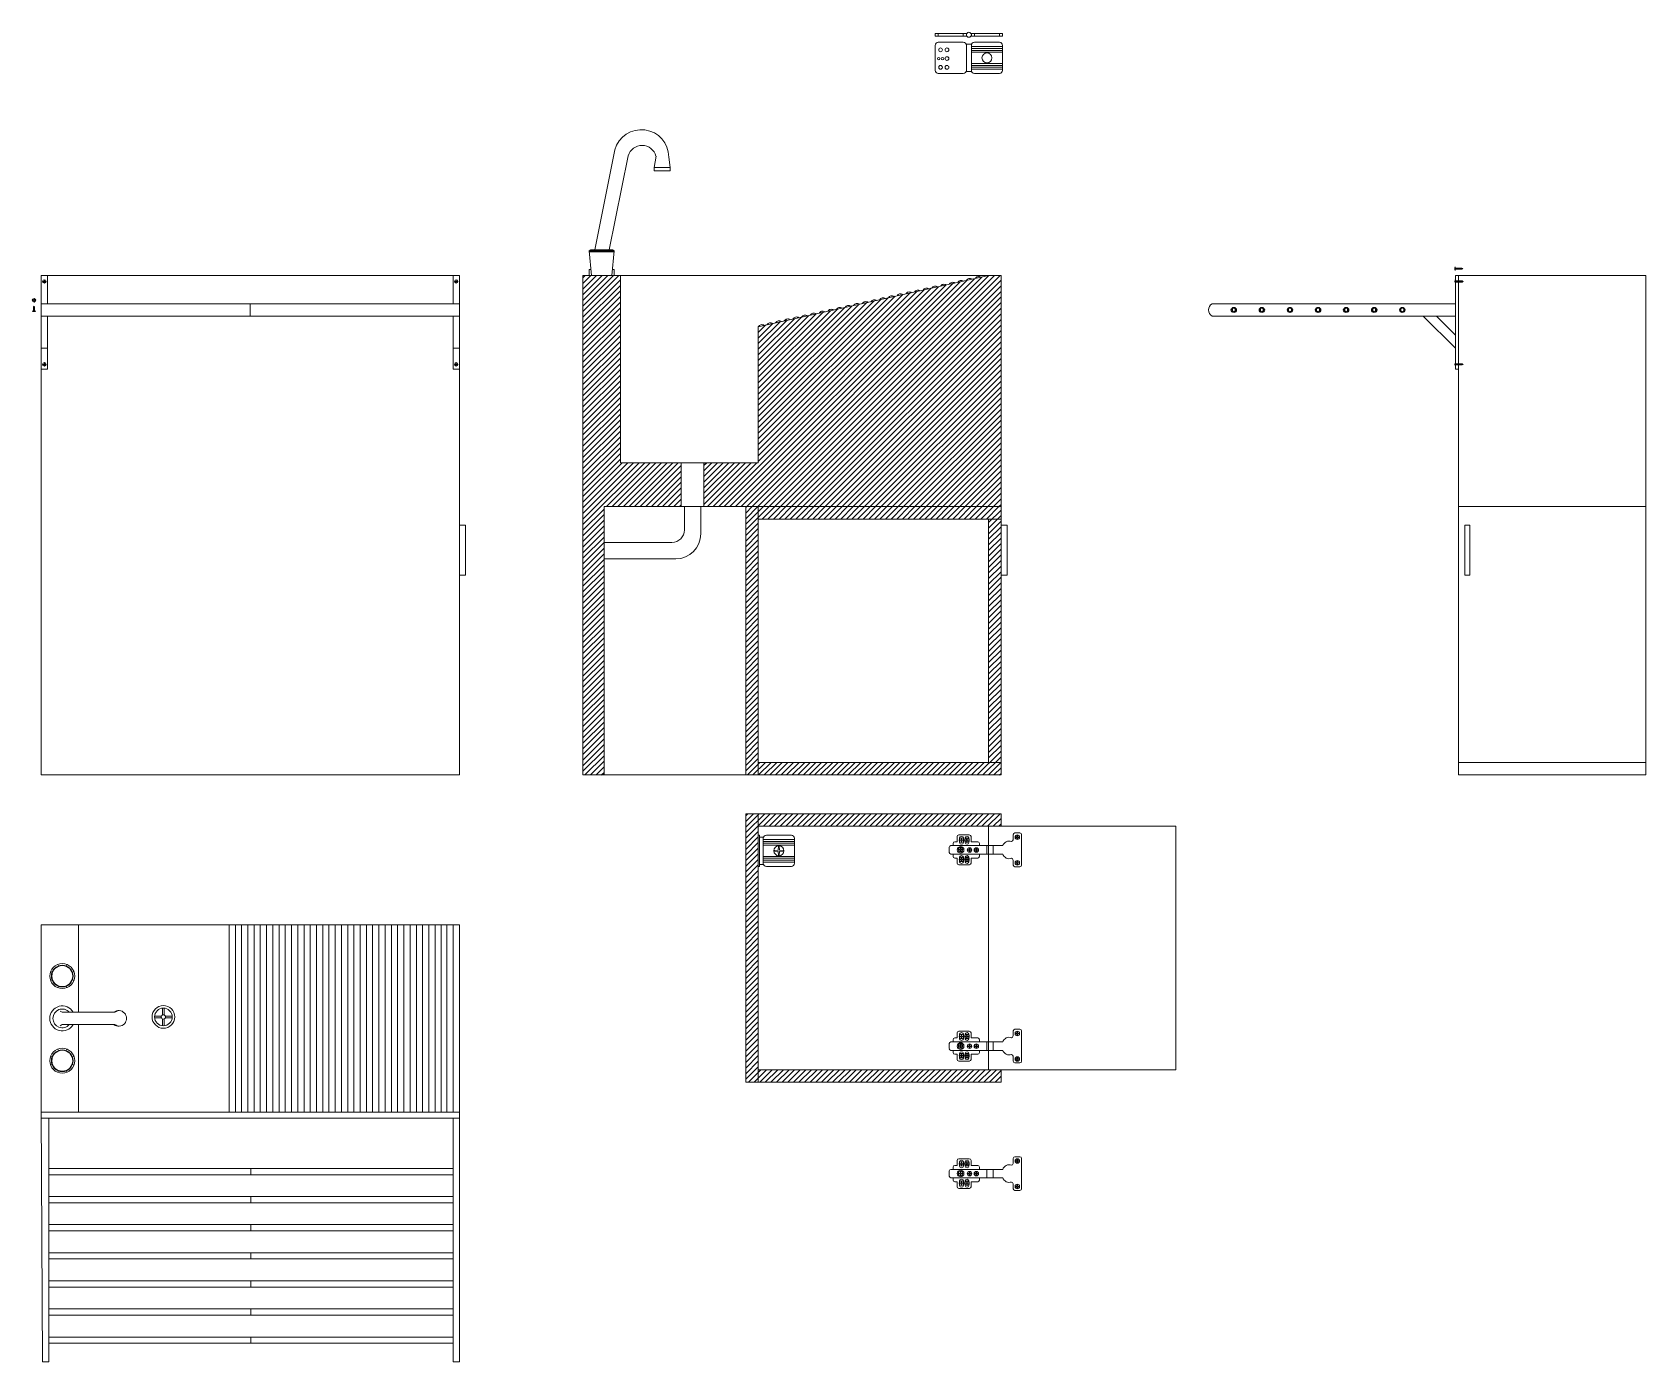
# Model space of a CAD drawing. Header units: millimetres. Extents: x 39 to 297, y 19 to 232.
import ezdxf

# ---------------------------------------------------------------- set-up
doc = ezdxf.new("R2010")
doc.units = ezdxf.units.MM
doc.layers.add('A-FURN', color=8, linetype='Continuous', lineweight=18)
doc.layers.add('COSTR', color=9, linetype='Continuous', lineweight=18)
doc.layers.add('A-SECT-MCUT', color=5, linetype='Continuous')

msp = doc.modelspace()

# ---------------------------------------------------------------- hatches: boundary and pattern name
at = {"layer": 'A-SECT-MCUT'}
h = msp.add_hatch(dxfattribs=at)
h.set_pattern_fill('ANSI31', color=256, scale=0.2)
h.paths.add_polyline_path([(133.2, 193.14), (127.2, 193.14), (127.2, 113.14), (130.6, 113.14), (130.6, 156.14), (142.96, 156.14), (142.96, 163.14), (133.2, 163.14)])
h.paths.add_polyline_path([(194.2, 193.14), (192.2, 193.14), (155.3, 184.95), (155.3, 163.14), (146.59, 163.14), (146.59, 156.14), (194.2, 156.14)])
h.paths.add_polyline_path([(155.3, 106.93), (153.3, 106.93), (153.3, 63.93), (155.3, 63.93)])
h.paths.add_polyline_path([(194.2, 106.93), (155.3, 106.93), (155.3, 104.93), (194.2, 104.93)])
h.paths.add_polyline_path([(194.2, 65.93), (192.2, 65.93), (155.3, 65.93), (155.3, 63.93), (194.2, 63.93)])
h = msp.add_hatch(dxfattribs=at)
h.set_pattern_fill('ANSI31', color=256, scale=0.2)
h.paths.add_polyline_path([(155.3, 156.14), (153.3, 156.14), (153.3, 113.14), (155.3, 113.14)])
h.paths.add_polyline_path([(194.2, 156.14), (155.3, 156.14), (155.3, 154.14), (194.2, 154.14)])
h.paths.add_polyline_path([(194.2, 115.14), (155.3, 115.14), (155.3, 113.14), (194.2, 113.14)])
h.paths.add_polyline_path([(194.2, 154.14), (192.2, 154.14), (192.2, 115.14), (194.2, 115.14)])

# ---------------------------------------------------------------- linework, layer by layer
for p, q in [((231.49, 187.96), (231.21, 187.8)), ((231.21, 187.8), (231.21, 187.48)), ((231.21, 187.48), (231.49, 187.32)), ((231.77, 187.8), (231.49, 187.96)), ((231.49, 187.32), (231.77, 187.48)), ((231.77, 187.48), (231.77, 187.8)), ((235.99, 187.96), (235.71, 187.8)), ((235.71, 187.8), (235.71, 187.48)), ((235.71, 187.48), (235.99, 187.32)), ((236.27, 187.8), (235.99, 187.96)), ((235.99, 187.32), (236.27, 187.48)), ((236.27, 187.48), (236.27, 187.8)), ((240.49, 187.96), (240.21, 187.8)), ((240.21, 187.8), (240.21, 187.48)), ((240.21, 187.48), (240.49, 187.32)), ((240.77, 187.8), (240.49, 187.96)), ((240.49, 187.32), (240.77, 187.48)), ((240.77, 187.48), (240.77, 187.8)), ((244.99, 187.96), (244.71, 187.8)), ((244.71, 187.8), (244.71, 187.48)), ((244.71, 187.48), (244.99, 187.32)), ((245.27, 187.8), (244.99, 187.96)), ((244.99, 187.32), (245.27, 187.48)), ((245.27, 187.48), (245.27, 187.8)), ((249.49, 187.96), (249.21, 187.8)), ((249.21, 187.8), (249.21, 187.48)), ((249.21, 187.48), (249.49, 187.32)), ((249.77, 187.8), (249.49, 187.96)), ((249.49, 187.32), (249.77, 187.48)), ((249.77, 187.48), (249.77, 187.8)), ((253.99, 187.96), (253.71, 187.8)), ((253.71, 187.8), (253.71, 187.48)), ((253.71, 187.48), (253.99, 187.32)), ((254.27, 187.8), (253.99, 187.96)), ((253.99, 187.32), (254.27, 187.48)), ((254.27, 187.48), (254.27, 187.8)), ((258.49, 187.96), (258.21, 187.8)), ((258.21, 187.8), (258.21, 187.48)), ((258.21, 187.48), (258.49, 187.32)), ((258.77, 187.8), (258.49, 187.96)), ((258.49, 187.32), (258.77, 187.48)), ((258.77, 187.48), (258.77, 187.8))]:
    msp.add_line(p, q)
for centre in [(231.49, 187.64), (235.99, 187.64), (240.49, 187.64), (244.99, 187.64), (249.49, 187.64), (253.99, 187.64), (258.49, 187.64)]:
    msp.add_circle(centre, 0.4)
at = {"layer": 'A-FURN'}
for p, q in [((129.12, 197.28), (132.33, 213.27)), ((134.47, 212.33), (131.41, 197.28)), ((138.91, 212.27), (138.62, 210.44)), ((140.95, 212.13), (141.16, 210.44)), ((138.62, 210.44), (141.16, 210.44)), ((138.62, 210.44), (138.62, 209.94)), ((141.16, 209.94), (138.62, 209.94)), ((141.16, 210.44), (141.16, 209.94)), ((128.2, 197.08), (128.46, 197.28)), ((132.2, 197.08), (128.2, 197.08)), ((128.58, 193.14), (128.2, 197.08)), ((128.21, 196.95), (132.19, 196.95)), ((131.94, 197.28), (128.46, 197.28)), ((129.6, 197.28), (129.57, 197.08)), ((130.8, 197.28), (130.83, 197.08)), ((131.82, 193.14), (132.2, 197.08)), ((132.2, 197.08), (131.94, 197.28)), ((128.2, 193.14), (128.2, 194.14)), ((128.2, 194.14), (128.49, 194.14)), ((131.91, 194.14), (132.2, 194.14)), ((132.2, 194.14), (132.2, 193.14)), ((40.4, 113.14), (40.4, 193.14)), ((40.4, 193.14), (107.4, 193.14)), ((41.4, 193.14), (41.4, 188.64)), ((106.4, 193.14), (106.4, 188.64)), ((107.4, 193.14), (107.4, 113.14)), ((127.2, 113.14), (127.2, 193.14)), ((127.2, 193.14), (194.2, 193.14)), ((133.2, 193.14), (133.2, 163.14)), ((192.2, 193.14), (155.3, 184.95)), ((194.2, 193.14), (194.2, 113.14)), ((266.99, 178.14), (266.99, 193.14)), ((266.99, 193.14), (267.49, 193.14)), ((267.49, 193.14), (297.49, 193.14)), ((267.49, 193.14), (267.49, 192.31)), ((267.49, 192.11), (267.49, 179.02)), ((297.49, 193.14), (297.49, 113.14)), ((40.4, 188.64), (107.4, 188.64)), ((40.4, 186.64), (107.4, 186.64)), ((41.4, 186.64), (41.4, 178.14)), ((73.9, 188.64), (73.9, 186.64)), ((106.4, 186.64), (106.4, 178.14)), ((227.99, 188.64), (266.99, 188.64)), ((227.99, 186.64), (266.99, 186.64)), ((261.83, 186.64), (266.99, 181.5)), ((263.96, 186.64), (266.99, 183.61)), ((155.3, 163.14), (155.3, 184.95)), ((41.4, 181.5), (40.4, 181.5)), ((107.4, 181.5), (106.4, 181.5)), ((267.49, 178.82), (267.49, 113.14)), ((41.4, 178.14), (40.4, 178.14)), ((107.4, 178.14), (106.4, 178.14)), ((267.49, 178.14), (266.99, 178.14)), ((133.2, 163.14), (155.3, 163.14)), ((142.96, 163.14), (142.96, 156.14)), ((146.59, 163.14), (146.59, 156.14)), ((194.2, 156.14), (130.6, 156.14)), ((130.6, 156.14), (130.6, 113.14)), ((143.46, 156.14), (143.46, 152.39)), ((146.09, 156.14), (146.09, 151.76)), ((153.3, 156.14), (153.3, 113.14)), ((155.3, 156.14), (155.3, 113.14)), ((267.49, 156.14), (297.49, 156.14)), ((107.4, 153.14), (108.4, 153.14)), ((108.4, 153.14), (108.4, 145.14)), ((194.2, 154.14), (155.3, 154.14)), ((192.2, 154.14), (192.2, 115.14)), ((194.2, 153.14), (195.2, 153.14)), ((195.2, 153.14), (195.2, 145.14)), ((268.49, 153.14), (268.49, 145.14)), ((268.49, 153.14), (269.32, 153.14)), ((269.32, 153.14), (269.32, 145.14)), ((141.46, 150.39), (130.6, 150.39)), ((142.09, 147.76), (130.6, 147.76)), ((108.4, 145.14), (107.4, 145.14)), ((195.2, 145.14), (194.2, 145.14)), ((268.49, 145.14), (269.32, 145.14)), ((194.2, 115.14), (155.3, 115.14)), ((267.49, 115.14), (297.49, 115.14)), ((107.4, 113.14), (40.4, 113.14)), ((194.2, 113.14), (127.2, 113.14)), ((297.49, 113.14), (267.49, 113.14)), ((194.2, 106.93), (153.3, 106.93)), ((153.3, 106.93), (153.3, 63.93)), ((155.3, 106.93), (155.3, 63.93)), ((194.2, 106.93), (194.2, 104.93)), ((194.2, 104.93), (155.3, 104.93)), ((192.2, 104.93), (192.2, 65.93)), ((192.2, 104.93), (222.2, 104.93)), ((196.75, 103.21), (196.78, 103.53)), ((196.82, 103.53), (196.85, 103.21)), ((222.2, 104.93), (222.2, 65.93)), ((187.66, 101.2), (187.69, 101.52)), ((187.66, 101.11), (187.69, 100.81)), ((187.73, 101.52), (187.76, 101.2)), ((187.73, 100.81), (187.76, 101.11)), ((187.81, 102.74), (187.84, 103.06)), ((187.81, 102.65), (187.84, 102.35)), ((187.87, 103.06), (187.9, 102.74)), ((187.87, 102.35), (187.9, 102.65)), ((188.68, 102.74), (188.71, 103.06)), ((188.68, 102.65), (188.71, 102.35)), ((188.75, 103.06), (188.77, 102.74)), ((188.75, 102.35), (188.77, 102.65)), ((189.1, 101.08), (189.13, 100.77)), ((189.11, 101.16), (189.13, 101.48)), ((189.17, 101.48), (189.2, 101.16)), ((189.17, 100.77), (189.2, 101.08)), ((190.19, 101.16), (190.22, 101.48)), ((190.19, 101.08), (190.22, 100.77)), ((190.25, 101.48), (190.28, 101.16)), ((190.25, 100.77), (190.28, 101.08)), ((196.75, 103.12), (196.78, 102.81)), ((196.82, 102.81), (196.85, 103.12)), ((187.81, 99.66), (187.84, 99.98)), ((187.81, 99.57), (187.84, 99.26)), ((187.87, 99.98), (187.9, 99.66)), ((187.87, 99.26), (187.9, 99.57)), ((188.69, 99.66), (188.72, 99.98)), ((188.69, 99.57), (188.72, 99.26)), ((188.76, 99.98), (188.79, 99.66)), ((188.76, 99.26), (188.79, 99.57)), ((196.75, 99.11), (196.78, 99.43)), ((196.75, 99.02), (196.78, 98.72)), ((196.82, 99.43), (196.85, 99.11)), ((196.82, 98.72), (196.85, 99.02)), ((40.4, 89.15), (107.4, 89.15)), ((40.4, 89.15), (40.4, 59.15)), ((46.4, 89.15), (46.4, 75.15)), ((70.51, 89.15), (70.51, 59.15)), ((71.51, 89.15), (71.51, 59.15)), ((72.51, 89.15), (72.51, 59.15)), ((73.51, 89.15), (73.51, 59.15)), ((74.51, 89.15), (74.51, 59.15)), ((75.51, 89.15), (75.51, 59.15)), ((76.51, 89.15), (76.51, 59.15)), ((77.51, 89.15), (77.51, 59.15)), ((78.51, 89.15), (78.51, 59.15)), ((79.51, 89.15), (79.51, 59.15)), ((80.51, 89.15), (80.51, 59.15)), ((81.51, 89.15), (81.51, 59.15)), ((82.51, 89.15), (82.51, 59.15)), ((83.51, 89.15), (83.51, 59.15)), ((83.51, 89.15), (83.51, 59.15)), ((84.51, 89.15), (84.51, 59.15)), ((84.51, 89.15), (84.51, 59.15)), ((85.51, 89.15), (85.51, 59.15)), ((85.51, 89.15), (85.51, 59.15)), ((86.51, 89.15), (86.51, 59.15)), ((86.51, 89.15), (86.51, 59.15)), ((87.51, 89.15), (87.51, 59.15)), ((87.51, 89.15), (87.51, 59.15)), ((88.51, 89.15), (88.51, 59.15)), ((89.51, 89.15), (89.51, 59.15)), ((90.51, 89.15), (90.51, 59.15)), ((91.51, 89.15), (91.51, 59.15)), ((92.51, 89.15), (92.51, 59.15)), ((93.51, 89.15), (93.51, 59.15)), ((94.51, 89.15), (94.51, 59.15)), ((95.51, 89.15), (95.51, 59.15)), ((95.51, 89.15), (95.51, 59.15)), ((96.51, 89.15), (96.51, 59.15)), ((97.51, 89.15), (97.51, 59.15)), ((98.51, 89.15), (98.51, 59.15)), ((99.51, 89.15), (99.51, 59.15)), ((100.51, 89.15), (100.51, 59.15)), ((101.51, 89.15), (101.51, 59.15)), ((102.51, 89.15), (102.51, 59.15)), ((103.51, 89.15), (103.51, 59.15)), ((104.51, 89.15), (104.51, 59.15)), ((105.4, 89.15), (105.4, 59.15)), ((106.4, 89.15), (106.4, 59.15)), ((107.4, 89.15), (107.4, 59.15)), ((43.15, 82.55), (43.05, 82.79)), ((44.41, 82.55), (44.51, 82.79)), ((42.16, 81.57), (41.92, 81.66)), ((42.16, 80.3), (41.92, 80.2)), ((45.4, 81.57), (45.64, 81.66)), ((45.4, 80.3), (45.64, 80.2)), ((43.15, 79.31), (43.05, 79.07)), ((44.41, 79.31), (44.51, 79.07)), ((43.78, 75.15), (43.43, 75.33)), ((43.78, 75.15), (52.2, 75.15)), ((52.2, 75.15), (52.55, 75.27)), ((59.86, 74.71), (59.85, 75.79)), ((60.1, 74.71), (60.1, 75.79)), ((43.78, 73.15), (43.43, 72.97)), ((43.78, 73.15), (52.2, 73.15)), ((46.4, 73.15), (46.4, 59.15)), ((52.2, 73.15), (52.55, 73.03)), ((59.65, 74.5), (58.57, 74.51)), ((59.65, 74.26), (58.57, 74.26)), ((59.86, 74.05), (59.85, 72.97)), ((60.1, 74.05), (60.1, 72.97)), ((60.31, 74.5), (61.39, 74.51)), ((60.31, 74.26), (61.39, 74.26)), ((187.66, 69.76), (187.69, 70.08)), ((187.73, 70.08), (187.76, 69.76)), ((187.81, 71.3), (187.84, 71.62)), ((187.81, 71.21), (187.84, 70.91)), ((187.87, 71.62), (187.9, 71.3)), ((187.87, 70.91), (187.9, 71.21)), ((188.68, 71.3), (188.71, 71.62)), ((188.68, 71.21), (188.71, 70.91)), ((188.75, 71.62), (188.77, 71.3)), ((188.75, 70.91), (188.77, 71.21)), ((189.11, 69.73), (189.13, 70.05)), ((189.17, 70.05), (189.2, 69.73)), ((190.19, 69.73), (190.22, 70.05)), ((190.25, 70.05), (190.28, 69.73)), ((196.75, 71.77), (196.78, 72.09)), ((196.75, 71.68), (196.78, 71.37)), ((196.82, 72.09), (196.85, 71.77)), ((196.82, 71.37), (196.85, 71.68)), ((42.16, 68), (41.92, 68.1)), ((43.15, 68.99), (43.05, 69.23)), ((44.41, 68.99), (44.51, 69.23)), ((45.4, 68), (45.64, 68.1)), ((187.66, 69.68), (187.69, 69.37)), ((187.73, 69.37), (187.76, 69.68)), ((187.81, 68.22), (187.84, 68.54)), ((187.81, 68.13), (187.84, 67.82)), ((187.87, 68.54), (187.9, 68.22)), ((187.87, 67.82), (187.9, 68.13)), ((188.69, 68.22), (188.72, 68.54)), ((188.69, 68.13), (188.72, 67.82)), ((188.76, 68.54), (188.79, 68.22)), ((188.76, 67.82), (188.79, 68.13)), ((189.1, 69.64), (189.13, 69.33)), ((189.17, 69.33), (189.2, 69.64)), ((190.19, 69.64), (190.22, 69.33)), ((190.25, 69.33), (190.28, 69.64)), ((196.75, 67.67), (196.78, 67.99)), ((196.75, 67.58), (196.78, 67.28)), ((196.82, 67.99), (196.85, 67.67)), ((196.82, 67.28), (196.85, 67.58)), ((42.16, 66.74), (41.92, 66.64)), ((43.15, 65.75), (43.05, 65.51)), ((44.41, 65.75), (44.51, 65.51)), ((45.4, 66.74), (45.64, 66.64)), ((194.2, 65.93), (155.3, 65.93)), ((222.2, 65.93), (192.2, 65.93)), ((194.2, 65.93), (194.2, 63.93)), ((194.2, 63.93), (153.3, 63.93)), ((40.4, 59.15), (107.4, 59.15)), ((40.4, 59.15), (40.61, 19.15)), ((40.41, 58.15), (107.4, 58.15)), ((41.61, 58.15), (41.61, 19.15)), ((106.4, 19.15), (106.4, 58.15)), ((107.4, 59.15), (107.4, 19.15)), ((106.4, 50.11), (41.61, 50.11)), ((74.01, 50.11), (74.01, 49.11)), ((187.66, 49.35), (187.69, 49.67)), ((187.66, 49.26), (187.69, 48.95)), ((187.73, 49.67), (187.76, 49.35)), ((187.73, 48.95), (187.76, 49.26)), ((187.81, 50.88), (187.84, 51.2)), ((187.81, 50.79), (187.84, 50.49)), ((187.87, 51.2), (187.9, 50.88)), ((187.87, 50.49), (187.9, 50.79)), ((188.68, 50.88), (188.71, 51.2)), ((188.68, 50.79), (188.71, 50.49)), ((188.75, 51.2), (188.77, 50.88)), ((188.75, 50.49), (188.77, 50.79)), ((189.1, 49.22), (189.13, 48.92)), ((189.11, 49.31), (189.13, 49.63)), ((189.17, 49.63), (189.2, 49.31)), ((189.17, 48.92), (189.2, 49.22)), ((190.19, 49.31), (190.22, 49.63)), ((190.19, 49.22), (190.22, 48.92)), ((190.25, 49.63), (190.28, 49.31)), ((190.25, 48.92), (190.28, 49.22)), ((196.75, 51.35), (196.78, 51.67)), ((196.75, 51.26), (196.78, 50.96)), ((196.82, 51.67), (196.85, 51.35)), ((196.82, 50.96), (196.85, 51.26)), ((106.4, 49.11), (41.61, 49.11)), ((187.81, 47.8), (187.84, 48.12)), ((187.81, 47.71), (187.84, 47.41)), ((187.87, 48.12), (187.9, 47.8)), ((187.87, 47.41), (187.9, 47.71)), ((188.69, 47.8), (188.72, 48.12)), ((188.69, 47.71), (188.72, 47.41)), ((188.76, 48.12), (188.79, 47.8)), ((188.76, 47.41), (188.79, 47.71)), ((196.75, 47.26), (196.78, 47.58)), ((196.75, 47.17), (196.78, 46.86)), ((196.82, 47.58), (196.85, 47.26)), ((196.82, 46.86), (196.85, 47.17)), ((106.4, 45.61), (41.61, 45.61)), ((106.4, 44.61), (41.61, 44.61)), ((74.01, 45.61), (74.01, 44.61)), ((106.4, 41.11), (41.61, 41.11)), ((106.4, 40.11), (41.61, 40.11)), ((74.01, 41.11), (74.01, 40.11)), ((106.4, 36.61), (41.61, 36.61)), ((74.01, 36.61), (74.01, 35.61)), ((106.4, 35.61), (41.61, 35.61)), ((106.4, 32.11), (41.61, 32.11)), ((106.4, 31.11), (41.61, 31.11)), ((74.01, 32.11), (74.01, 31.11)), ((106.4, 27.61), (41.61, 27.61)), ((106.4, 26.61), (41.61, 26.61)), ((74.01, 27.61), (74.01, 26.61)), ((106.4, 23.11), (41.61, 23.11)), ((106.4, 22.11), (41.61, 22.11)), ((74.01, 23.11), (74.01, 22.11)), ((41.61, 19.15), (40.61, 19.15)), ((107.4, 19.15), (106.4, 19.15))]:
    msp.add_line(p, q, dxfattribs=at)
for centre, radius in [((43.78, 80.93), 2), ((43.78, 80.93), 1.74), ((43.78, 80.93), 1.68), ((59.98, 74.38), 1.81), ((59.98, 74.38), 1.41), ((59.98, 74.38), 0.349), ((43.78, 67.37), 2), ((43.78, 67.37), 1.74), ((43.78, 67.37), 1.68)]:
    msp.add_circle(centre, radius, dxfattribs=at)
for centre, radius, start, end in [((136.56, 212.12), 4.39, 0.1959, 164.7755), ((136.68, 211.69), 2.3, 14.6699, 163.8465), ((183.65, 190.79), 0.649, 54.9107, 150.1148), ((185.04, 191.1), 0.649, 54.9107, 150.1148), ((186.42, 191.41), 0.649, 54.9107, 150.1148), ((187.81, 191.72), 0.649, 54.9107, 150.1148), ((189.2, 192.02), 0.649, 54.9107, 150.1148), ((190.59, 192.33), 0.649, 54.9107, 150.1148), ((172.53, 188.32), 0.649, 54.9107, 150.1148), ((173.92, 188.63), 0.649, 54.9107, 150.1148), ((175.31, 188.94), 0.649, 54.9107, 150.1148), ((176.7, 189.25), 0.649, 54.9107, 150.1148), ((178.09, 189.56), 0.649, 54.9107, 150.1148), ((179.48, 189.87), 0.649, 54.9107, 150.1148), ((180.87, 190.17), 0.649, 54.9107, 150.1148), ((182.26, 190.48), 0.649, 54.9107, 150.1148), ((160.03, 185.55), 0.649, 54.9107, 150.1148), ((161.42, 185.86), 0.649, 54.9107, 150.1148), ((162.81, 186.17), 0.649, 54.9107, 150.1148), ((164.2, 186.47), 0.649, 54.9107, 150.1148), ((165.59, 186.78), 0.649, 54.9107, 150.1148), ((166.98, 187.09), 0.649, 54.9107, 150.1148), ((168.37, 187.4), 0.649, 54.9107, 150.1148), ((169.76, 187.71), 0.649, 54.9107, 150.1148), ((171.14, 188.02), 0.649, 54.9107, 150.1148), ((228.59, 187.64), 1.16, 120.8311, 239.1689), ((155.86, 184.63), 0.649, 54.9107, 150.1148), ((157.25, 184.93), 0.649, 54.9107, 150.1148), ((158.64, 185.24), 0.649, 54.9107, 150.1148), ((141.46, 152.39), 2, 270, 0), ((142.09, 151.76), 4, 270, 0), ((43.78, 74.15), 2, 30, 330), ((43.78, 74.15), 1.5, 41.8103, 318.1897), ((52.81, 74.15), 1.26, 232.3976, 127.6024)]:
    msp.add_arc(centre, radius, start, end, dxfattribs=at)
at = {"layer": 'COSTR'}
for p, q in [((183.64, 231.91), (188.69, 231.91)), ((183.64, 231.51), (183.64, 231.91)), ((183.64, 231.51), (188.69, 231.51)), ((184.14, 231.51), (184.14, 231.91)), ((184.14, 230.51), (188.14, 230.51)), ((188.14, 231.51), (188.14, 231.91)), ((188.64, 231.51), (188.64, 231.91)), ((188.64, 230.19), (189.44, 230.19)), ((188.64, 230.19), (188.64, 230.01)), ((194.44, 231.91), (189.38, 231.91)), ((194.44, 231.49), (189.38, 231.51)), ((189.44, 231.51), (189.44, 231.91)), ((189.44, 230.19), (189.44, 230.01)), ((189.94, 231.51), (189.94, 231.91)), ((193.94, 230.51), (189.94, 230.51)), ((193.94, 231.5), (193.94, 231.91)), ((194.44, 231.49), (194.44, 231.91)), ((183.64, 226.01), (183.64, 230.01)), ((188.64, 230.01), (188.64, 226.01)), ((189.44, 230.01), (189.44, 226.01)), ((189.44, 229.81), (194.44, 229.81)), ((189.44, 229.51), (194.44, 229.51)), ((189.44, 229.21), (194.44, 229.21)), ((189.44, 228.91), (194.44, 228.91)), ((194.44, 226.01), (194.44, 230.01)), ((188.14, 225.51), (184.14, 225.51)), ((188.64, 225.83), (188.64, 226.01)), ((188.64, 225.83), (189.44, 225.83)), ((189.44, 227.11), (194.44, 227.11)), ((189.44, 226.81), (194.44, 226.81)), ((189.44, 226.51), (194.44, 226.51)), ((189.44, 226.21), (194.44, 226.21)), ((189.44, 225.83), (189.44, 226.01)), ((189.94, 225.51), (193.94, 225.51)), ((266.95, 194.53), (266.95, 193.98)), ((266.95, 194.35), (268.04, 194.35)), ((266.97, 194.23), (266.95, 194.2)), ((266.95, 194.15), (268.04, 194.15)), ((266.97, 194.23), (267.01, 194.35)), ((267.01, 194.15), (267.08, 194.36)), ((267.08, 194.15), (267.15, 194.35)), ((267.17, 194.21), (267.15, 194.15)), ((267.17, 194.21), (267.22, 194.35)), ((267.22, 194.15), (267.29, 194.35)), ((267.29, 194.15), (267.36, 194.35)), ((267.36, 194.15), (267.43, 194.35)), ((267.43, 194.15), (267.5, 194.35)), ((267.5, 194.15), (267.57, 194.35)), ((267.57, 194.15), (267.64, 194.35)), ((267.64, 194.15), (267.71, 194.35)), ((267.71, 194.15), (267.78, 194.35)), ((267.78, 194.15), (267.85, 194.35)), ((267.85, 194.15), (267.92, 194.35)), ((267.92, 194.15), (267.99, 194.35)), ((267.99, 194.15), (268.06, 194.34)), ((268.04, 194.35), (268.18, 194.25)), ((268.04, 194.15), (268.18, 194.25)), ((268.06, 194.17), (268.11, 194.3)), ((40.9, 192.22), (40.73, 192.21)), ((40.9, 192.21), (40.73, 192.21)), ((40.91, 192.39), (40.9, 192.22)), ((40.91, 192.39), (40.9, 192.04)), ((40.9, 192.04), (40.9, 192.21)), ((40.91, 192.39), (40.91, 192.22)), ((40.91, 192.22), (41.08, 192.21)), ((40.91, 192.04), (40.91, 192.21)), ((40.91, 192.21), (41.08, 192.21)), ((106.9, 192.22), (106.73, 192.21)), ((106.9, 192.21), (106.73, 192.21)), ((106.9, 192.39), (106.9, 192.22)), ((106.9, 192.39), (106.91, 192.22)), ((106.9, 192.39), (106.91, 192.04)), ((106.9, 192.04), (106.9, 192.21)), ((106.91, 192.22), (107.08, 192.21)), ((106.91, 192.04), (106.91, 192.21)), ((106.91, 192.21), (107.08, 192.21)), ((266.99, 192.49), (266.99, 191.94)), ((266.99, 192.31), (268.08, 192.31)), ((267, 192.19), (266.99, 192.16)), ((266.99, 192.11), (268.08, 192.11)), ((267, 192.19), (267.05, 192.31)), ((267.04, 192.11), (267.12, 192.32)), ((267.11, 192.11), (267.19, 192.31)), ((267.2, 192.17), (267.18, 192.11)), ((267.2, 192.17), (267.26, 192.31)), ((267.25, 192.11), (267.33, 192.31)), ((267.32, 192.11), (267.4, 192.31)), ((267.39, 192.11), (267.47, 192.31)), ((267.46, 192.11), (267.54, 192.31)), ((267.53, 192.11), (267.61, 192.31)), ((267.6, 192.11), (267.68, 192.31)), ((267.67, 192.11), (267.75, 192.31)), ((267.74, 192.11), (267.82, 192.31)), ((267.81, 192.11), (267.89, 192.31)), ((267.88, 192.11), (267.96, 192.31)), ((267.95, 192.11), (268.03, 192.31)), ((268.02, 192.11), (268.09, 192.3)), ((268.08, 192.31), (268.22, 192.21)), ((268.08, 192.11), (268.22, 192.21)), ((268.1, 192.13), (268.15, 192.26)), ((39.24, 189.19), (39.07, 189.18)), ((39.24, 189.18), (39.07, 189.18)), ((39.25, 189.36), (39.24, 189.19)), ((39.25, 189.36), (39.24, 189.01)), ((39.24, 189.01), (39.24, 189.18)), ((39.25, 189.36), (39.25, 189.19)), ((39.25, 189.19), (39.42, 189.18)), ((39.25, 189.01), (39.25, 189.18)), ((39.25, 189.18), (39.42, 189.18)), ((38.97, 187.45), (39.52, 187.45)), ((39.35, 187.51), (39.14, 187.58)), ((39.15, 188.12), (39.25, 188.26)), ((39.15, 187.45), (39.15, 188.12)), ((39.35, 188), (39.15, 188.07)), ((39.35, 187.93), (39.15, 188)), ((39.35, 187.86), (39.15, 187.93)), ((39.35, 187.79), (39.15, 187.86)), ((39.35, 187.72), (39.15, 187.79)), ((39.29, 187.67), (39.15, 187.72)), ((39.35, 187.58), (39.15, 187.65)), ((39.27, 187.47), (39.15, 187.51)), ((39.35, 188.07), (39.16, 188.14)), ((39.33, 188.14), (39.2, 188.19)), ((39.35, 188.12), (39.25, 188.26)), ((39.27, 187.47), (39.3, 187.45)), ((39.29, 187.67), (39.35, 187.65)), ((39.35, 187.45), (39.35, 188.12)), ((40.9, 178.91), (40.73, 178.92)), ((40.9, 178.92), (40.74, 178.92)), ((40.91, 179.09), (40.9, 178.92)), ((40.91, 178.74), (40.9, 178.91)), ((40.91, 179.09), (40.92, 178.92)), ((40.91, 179.09), (40.91, 178.74)), ((40.91, 178.74), (40.92, 178.91)), ((40.92, 178.92), (41.08, 178.92)), ((40.92, 178.91), (41.08, 178.92)), ((106.89, 178.92), (106.73, 178.92)), ((106.89, 178.91), (106.73, 178.92)), ((106.9, 179.09), (106.89, 178.92)), ((106.9, 178.74), (106.89, 178.91)), ((106.9, 179.09), (106.91, 178.92)), ((106.9, 179.09), (106.9, 178.74)), ((106.9, 178.74), (106.91, 178.91)), ((106.91, 178.92), (107.07, 178.92)), ((106.91, 178.91), (107.08, 178.92)), ((266.99, 179.19), (266.99, 178.64)), ((266.99, 179.02), (268.08, 179.02)), ((267, 178.9), (266.99, 178.86)), ((266.99, 178.82), (268.08, 178.82)), ((267, 178.9), (267.05, 179.02)), ((267.04, 178.82), (267.12, 179.02)), ((267.11, 178.82), (267.19, 179.02)), ((267.2, 178.87), (267.18, 178.82)), ((267.2, 178.87), (267.26, 179.02)), ((267.25, 178.82), (267.33, 179.02)), ((267.32, 178.82), (267.4, 179.02)), ((267.39, 178.82), (267.47, 179.02)), ((267.46, 178.82), (267.54, 179.02)), ((267.53, 178.82), (267.61, 179.01)), ((267.6, 178.82), (267.68, 179.02)), ((267.67, 178.82), (267.75, 179.01)), ((267.74, 178.82), (267.82, 179.02)), ((267.81, 178.82), (267.89, 179.01)), ((267.88, 178.82), (267.96, 179.02)), ((267.95, 178.82), (268.03, 179.01)), ((268.02, 178.82), (268.09, 179.01)), ((268.08, 179.02), (268.22, 178.92)), ((268.08, 178.82), (268.22, 178.92)), ((268.1, 178.83), (268.15, 178.97)), ((155.5, 103.5), (155.3, 103.5)), ((155.5, 103.5), (155.5, 98.5)), ((160.6, 103.5), (156.6, 103.5)), ((156.1, 103.17), (155.5, 103.17)), ((156.1, 103.17), (156.1, 103)), ((156.1, 103), (156.1, 99)), ((156.1, 102.8), (161.1, 102.8)), ((156.1, 102.5), (161.1, 102.5)), ((156.1, 102.2), (161.1, 102.2)), ((156.1, 101.9), (161.1, 101.9)), ((157.88, 101.05), (157.88, 100.94)), ((158.49, 101.1), (158.54, 101.71)), ((158.49, 100.89), (158.55, 100.28)), ((158.54, 101.71), (158.66, 101.71)), ((158.66, 101.71), (158.71, 101.1)), ((158.66, 100.28), (158.71, 100.89)), ((159.32, 101.05), (159.32, 100.94)), ((161.1, 99), (161.1, 103)), ((155.5, 98.5), (155.3, 98.5)), ((156.1, 98.82), (155.5, 98.82)), ((156.1, 100.1), (161.1, 100.1)), ((156.1, 99.8), (161.1, 99.8)), ((156.1, 99.5), (161.1, 99.5)), ((156.1, 99.2), (161.1, 99.2)), ((156.1, 98.82), (156.1, 99)), ((156.6, 98.5), (160.6, 98.5)), ((158.55, 100.28), (158.66, 100.28))]:
    msp.add_line(p, q, dxfattribs=at)
at = {"layer": 'COSTR', "lineweight": 5}
for p, q in [((157.88, 101.05), (158.49, 101.1)), ((157.88, 100.94), (158.49, 100.89)), ((159.32, 101.05), (158.71, 101.1)), ((159.32, 100.94), (158.71, 100.89)), ((194.47, 101.82), (186.51, 101.82)), ((187.35, 101.18), (187.66, 101.2)), ((187.35, 101.14), (187.66, 101.11)), ((187.5, 102.71), (187.81, 102.74)), ((187.5, 102.68), (187.81, 102.65)), ((187.55, 102.89), (187.55, 103.05)), ((187.55, 102.32), (187.55, 102.52)), ((188.06, 101.18), (187.76, 101.2)), ((188.06, 101.14), (187.76, 101.11)), ((188.21, 102.71), (187.9, 102.74)), ((188.21, 102.68), (187.9, 102.65)), ((188.18, 102.86), (188.18, 103.05)), ((188.18, 102.32), (188.18, 102.54)), ((188.37, 102.71), (188.68, 102.74)), ((188.37, 102.68), (188.68, 102.65)), ((188.42, 102.89), (188.42, 103.05)), ((188.42, 102.32), (188.42, 102.51)), ((189.08, 102.71), (188.77, 102.74)), ((189.08, 102.68), (188.77, 102.65)), ((188.8, 101.14), (189.11, 101.16)), ((188.8, 101.1), (189.11, 101.08)), ((189.05, 102.86), (189.05, 103.05)), ((189.05, 102.32), (189.05, 102.55)), ((189.51, 101.14), (189.2, 101.16)), ((189.51, 101.1), (189.2, 101.08)), ((189.88, 101.14), (190.19, 101.16)), ((189.88, 101.1), (190.19, 101.08)), ((190.59, 101.14), (190.28, 101.16)), ((190.59, 101.1), (190.28, 101.08)), ((191.92, 101.82), (191.92, 100.47)), ((192.94, 101.82), (192.94, 100.47)), ((196.44, 103.18), (196.75, 103.21)), ((196.44, 103.14), (196.75, 103.12)), ((197.16, 103.18), (196.85, 103.21)), ((197.16, 103.14), (196.85, 103.12)), ((194.47, 100.47), (186.51, 100.47)), ((187.5, 99.63), (187.81, 99.66)), ((187.5, 99.59), (187.81, 99.57)), ((187.55, 99.81), (187.55, 99.97)), ((187.55, 99.24), (187.55, 99.43)), ((188.21, 99.63), (187.9, 99.66)), ((188.21, 99.59), (187.9, 99.57)), ((188.18, 99.78), (188.18, 99.97)), ((188.18, 99.24), (188.18, 99.46)), ((188.38, 99.63), (188.69, 99.66)), ((188.38, 99.59), (188.69, 99.57)), ((188.42, 99.79), (188.42, 99.97)), ((188.42, 99.24), (188.42, 99.45)), ((189.1, 99.63), (188.79, 99.66)), ((189.1, 99.59), (188.79, 99.57)), ((189.05, 99.8), (189.05, 99.97)), ((189.05, 99.24), (189.05, 99.44)), ((196.44, 99.09), (196.75, 99.11)), ((196.44, 99.05), (196.75, 99.02)), ((197.16, 99.09), (196.85, 99.11)), ((197.16, 99.05), (196.85, 99.02)), ((194.47, 70.38), (186.51, 70.38)), ((187.5, 71.27), (187.81, 71.3)), ((187.5, 71.24), (187.81, 71.21)), ((187.55, 71.45), (187.55, 71.61)), ((187.55, 70.88), (187.55, 71.08)), ((188.21, 71.27), (187.9, 71.3)), ((188.21, 71.24), (187.9, 71.21)), ((188.18, 71.42), (188.18, 71.61)), ((188.18, 70.88), (188.18, 71.1)), ((188.37, 71.27), (188.68, 71.3)), ((188.37, 71.24), (188.68, 71.21)), ((188.42, 71.45), (188.42, 71.61)), ((188.42, 70.88), (188.42, 71.07)), ((189.08, 71.27), (188.77, 71.3)), ((189.08, 71.24), (188.77, 71.21)), ((189.05, 71.42), (189.05, 71.61)), ((189.05, 70.88), (189.05, 71.11)), ((191.92, 70.38), (191.92, 69.03)), ((192.94, 70.38), (192.94, 69.03)), ((196.44, 71.74), (196.75, 71.77)), ((196.44, 71.71), (196.75, 71.68)), ((197.16, 71.74), (196.85, 71.77)), ((197.16, 71.71), (196.85, 71.68)), ((194.47, 69.03), (186.51, 69.03)), ((187.35, 69.74), (187.66, 69.76)), ((187.35, 69.7), (187.66, 69.68)), ((187.5, 68.19), (187.81, 68.22)), ((187.5, 68.16), (187.81, 68.13)), ((187.55, 68.37), (187.55, 68.53)), ((187.55, 67.8), (187.55, 67.99)), ((188.06, 69.74), (187.76, 69.76)), ((188.06, 69.7), (187.76, 69.68)), ((188.21, 68.19), (187.9, 68.22)), ((188.21, 68.16), (187.9, 68.13)), ((188.18, 68.34), (188.18, 68.53)), ((188.18, 67.8), (188.18, 68.02)), ((188.38, 68.19), (188.69, 68.22)), ((188.38, 68.16), (188.69, 68.13)), ((188.42, 68.35), (188.42, 68.53)), ((188.42, 67.8), (188.42, 68.01)), ((189.1, 68.19), (188.79, 68.22)), ((189.1, 68.16), (188.79, 68.13)), ((188.8, 69.7), (189.11, 69.73)), ((188.8, 69.66), (189.11, 69.64)), ((189.05, 68.36), (189.05, 68.53)), ((189.05, 67.8), (189.05, 68)), ((189.51, 69.7), (189.2, 69.73)), ((189.51, 69.66), (189.2, 69.64)), ((189.88, 69.7), (190.19, 69.73)), ((189.88, 69.66), (190.19, 69.64)), ((190.59, 69.7), (190.28, 69.73)), ((190.59, 69.66), (190.28, 69.64)), ((196.44, 67.65), (196.75, 67.67)), ((196.44, 67.61), (196.75, 67.58)), ((197.16, 67.65), (196.85, 67.67)), ((197.16, 67.61), (196.85, 67.58)), ((194.47, 49.96), (186.51, 49.96)), ((187.35, 49.32), (187.66, 49.35)), ((187.35, 49.28), (187.66, 49.26)), ((187.5, 50.86), (187.81, 50.88)), ((187.5, 50.82), (187.81, 50.79)), ((187.55, 51.03), (187.55, 51.2)), ((187.55, 50.46), (187.55, 50.66)), ((188.06, 49.32), (187.76, 49.35)), ((188.06, 49.28), (187.76, 49.26)), ((188.21, 50.86), (187.9, 50.88)), ((188.21, 50.82), (187.9, 50.79)), ((188.18, 51.01), (188.18, 51.2)), ((188.18, 50.46), (188.18, 50.68)), ((188.37, 50.86), (188.68, 50.88)), ((188.37, 50.82), (188.68, 50.79)), ((188.42, 51.04), (188.42, 51.2)), ((188.42, 50.46), (188.42, 50.65)), ((189.08, 50.86), (188.77, 50.88)), ((189.08, 50.82), (188.77, 50.79)), ((188.8, 49.28), (189.11, 49.31)), ((188.8, 49.25), (189.11, 49.22)), ((189.05, 51), (189.05, 51.2)), ((189.05, 50.46), (189.05, 50.69)), ((189.51, 49.28), (189.2, 49.31)), ((189.51, 49.25), (189.2, 49.22)), ((189.88, 49.28), (190.19, 49.31)), ((189.88, 49.25), (190.19, 49.22)), ((190.59, 49.28), (190.28, 49.31)), ((190.59, 49.25), (190.28, 49.22)), ((191.92, 49.96), (191.92, 48.61)), ((192.94, 49.96), (192.94, 48.61)), ((196.44, 51.32), (196.75, 51.35)), ((196.44, 51.29), (196.75, 51.26)), ((197.16, 51.32), (196.85, 51.35)), ((197.16, 51.29), (196.85, 51.26)), ((194.47, 48.61), (186.51, 48.61)), ((187.5, 47.77), (187.81, 47.8)), ((187.5, 47.74), (187.81, 47.71)), ((187.55, 47.95), (187.55, 48.11)), ((187.55, 47.38), (187.55, 47.58)), ((188.21, 47.77), (187.9, 47.8)), ((188.21, 47.74), (187.9, 47.71)), ((188.18, 47.92), (188.18, 48.11)), ((188.18, 47.38), (188.18, 47.6)), ((188.38, 47.77), (188.69, 47.8)), ((188.38, 47.74), (188.69, 47.71)), ((188.42, 47.93), (188.42, 48.11)), ((188.42, 47.38), (188.42, 47.59)), ((189.1, 47.77), (188.79, 47.8)), ((189.1, 47.74), (188.79, 47.71)), ((189.05, 47.94), (189.05, 48.11)), ((189.05, 47.38), (189.05, 47.59)), ((196.44, 47.23), (196.75, 47.26)), ((196.44, 47.19), (196.75, 47.17)), ((197.16, 47.23), (196.85, 47.26)), ((197.16, 47.19), (196.85, 47.17))]:
    msp.add_line(p, q, dxfattribs=at)
for points in [[(189.11, 103.53), (187.41, 103.53)], [(196.14, 103.58), (196.14, 102.77)], [(197.22, 103.85), (196.41, 103.85)], [(197.49, 98.72), (197.49, 103.58)], [(185.88, 100.74), (185.88, 101.57)], [(186.15, 101.82), (186.51, 101.82), (186.51, 102.18)], [(187.14, 103.26), (187.14, 102.45), (186.8, 102.45)], [(190.46, 102.45), (189.39, 102.45), (189.39, 103.26)], [(190.74, 101.82), (190.74, 102.18)], [(186.51, 100.1), (186.51, 100.47), (186.15, 100.47)], [(187.14, 99.02), (187.14, 99.84), (186.78, 99.84)], [(189.13, 98.76), (187.41, 98.76)], [(190.48, 99.84), (189.39, 99.84), (189.39, 99.03)], [(190.74, 100.47), (190.74, 100.11)], [(196.14, 99.52), (196.14, 98.72)], [(196.41, 98.45), (197.22, 98.45)], [(197.22, 72.41), (196.41, 72.41)], [(185.88, 69.3), (185.88, 70.13)], [(186.15, 70.38), (186.51, 70.38), (186.51, 70.74)], [(187.14, 71.82), (187.14, 71.01), (186.8, 71.01)], [(189.11, 72.09), (187.41, 72.09)], [(190.46, 71.01), (189.39, 71.01), (189.39, 71.82)], [(190.74, 70.38), (190.74, 70.74)], [(196.14, 72.14), (196.14, 71.33)], [(197.49, 67.28), (197.49, 72.14)], [(186.51, 68.66), (186.51, 69.03), (186.15, 69.03)], [(187.14, 67.58), (187.14, 68.4), (186.78, 68.4)], [(189.13, 67.32), (187.41, 67.32)], [(190.48, 68.4), (189.39, 68.4), (189.39, 67.59)], [(190.74, 69.03), (190.74, 68.67)], [(196.14, 68.09), (196.14, 67.28)], [(196.41, 67.01), (197.22, 67.01)], [(196.14, 51.72), (196.14, 50.91)], [(197.22, 51.99), (196.41, 51.99)], [(197.49, 46.86), (197.49, 51.72)], [(185.88, 48.88), (185.88, 49.72)], [(186.15, 49.96), (186.51, 49.96), (186.51, 50.32)], [(187.14, 51.41), (187.14, 50.59), (186.8, 50.59)], [(189.11, 51.67), (187.41, 51.67)], [(190.46, 50.59), (189.39, 50.59), (189.39, 51.4)], [(190.74, 49.96), (190.74, 50.32)], [(186.51, 48.24), (186.51, 48.61), (186.15, 48.61)], [(187.14, 47.16), (187.14, 47.98), (186.78, 47.98)], [(189.13, 46.9), (187.41, 46.9)], [(190.48, 47.98), (189.39, 47.98), (189.39, 47.17)], [(190.74, 48.61), (190.74, 48.25)], [(196.14, 47.67), (196.14, 46.86)], [(196.41, 46.59), (197.22, 46.59)]]:
    msp.add_lwpolyline(points, dxfattribs=at)
at = {"layer": 'COSTR'}
for centre, radius in [((189.04, 231.71), 0.4), ((184.19, 227.9), 0.2), ((184.5, 229.3), 0.3), ((184.82, 227.9), 0.2), ((185.53, 229.3), 0.3), ((185.53, 227.9), 0.3), ((191.94, 228.01), 0.8), ((184.5, 226.5), 0.3), ((185.53, 226.5), 0.3), ((40.91, 192.21), 0.275), ((106.9, 192.21), 0.275), ((39.25, 189.18), 0.275), ((40.91, 178.92), 0.275), ((106.9, 178.92), 0.275), ((158.6, 101), 0.8)]:
    msp.add_circle(centre, radius, dxfattribs=at)
at = {"layer": 'COSTR', "lineweight": 5}
for centre, radius in [((196.8, 103.17), 0.36), ((187.72, 101.16), 0.533), ((187.71, 101.17), 0.36), ((187.86, 102.7), 0.36), ((188.73, 102.7), 0.36), ((189.15, 101.13), 0.36), ((190.23, 101.13), 0.36), ((187.86, 99.62), 0.36), ((188.74, 99.62), 0.36), ((196.8, 99.07), 0.36), ((187.72, 69.72), 0.533), ((187.71, 69.73), 0.36), ((187.86, 71.26), 0.36), ((188.73, 71.26), 0.36), ((189.15, 69.69), 0.36), ((190.23, 69.69), 0.36), ((196.8, 71.73), 0.36), ((187.86, 68.18), 0.36), ((188.74, 68.18), 0.36), ((196.8, 67.64), 0.36), ((187.72, 49.3), 0.533), ((187.71, 49.31), 0.36), ((187.86, 50.85), 0.36), ((188.73, 50.85), 0.36), ((189.15, 49.27), 0.36), ((190.23, 49.27), 0.36), ((196.8, 51.31), 0.36), ((187.86, 47.76), 0.36), ((188.74, 47.76), 0.36), ((196.8, 47.22), 0.36)]:
    msp.add_circle(centre, radius, dxfattribs=at)
at = {"layer": 'COSTR'}
for centre, start, end in [((184.14, 230.01), 90, 180), ((188.14, 230.01), 0, 90), ((189.94, 230.01), 90, 180), ((193.94, 230.01), 0, 90), ((184.14, 226.01), 180, 270), ((188.14, 226.01), 270, 0), ((189.94, 226.01), 180, 270), ((193.94, 226.01), 270, 0), ((156.6, 103), 90, 180), ((160.6, 103), 0, 90), ((156.6, 99), 180, 270), ((160.6, 99), 270, 0)]:
    msp.add_arc(centre, 0.5, start, end, dxfattribs=at)
at = {"layer": 'COSTR', "lineweight": 5}
for centre, radius, start, end in [((187.42, 103.25), 0.281, 87.889, 177.8199), ((189.11, 103.25), 0.285, 2.5157, 91.283), ((196.42, 103.57), 0.281, 87.889, 177.8199), ((197.21, 103.57), 0.281, 2.1801, 92.111), ((186.16, 101.54), 0.281, 87.889, 177.8199), ((186.79, 102.17), 0.281, 87.889, 177.8199), ((187.86, 102.99), 0.321, 11.44, 168.56), ((187.86, 102.38), 0.321, 191.44, 348.56), ((188.74, 102.99), 0.321, 11.44, 168.56), ((188.74, 102.38), 0.321, 191.44, 348.56), ((190.46, 102.17), 0.286, 2.6078, 91.0561), ((195.49, 101.48), 1.08, 70.6502, 161.5744), ((195.86, 102.78), 0.281, 267.889, 357.8199), ((186.16, 100.75), 0.281, 182.1801, 272.111), ((186.79, 100.12), 0.281, 182.1801, 272.111), ((187.42, 99.04), 0.281, 182.1801, 272.111), ((187.86, 99.9), 0.321, 11.44, 168.56), ((187.86, 99.3), 0.321, 191.44, 348.56), ((188.74, 99.9), 0.321, 11.44, 168.56), ((188.74, 99.3), 0.321, 191.44, 348.56), ((189.11, 99.04), 0.281, 267.889, 357.8199), ((190.46, 100.12), 0.281, 267.889, 357.8199), ((195.49, 100.81), 1.08, 198.4256, 289.3498), ((195.86, 99.51), 0.281, 2.1801, 92.111), ((196.42, 98.73), 0.281, 182.1801, 272.111), ((197.21, 98.73), 0.281, 267.889, 357.8199), ((196.42, 72.13), 0.281, 87.889, 177.8199), ((197.21, 72.13), 0.281, 2.1801, 92.111), ((186.16, 70.1), 0.281, 87.889, 177.8199), ((186.79, 70.73), 0.281, 87.889, 177.8199), ((187.42, 71.81), 0.281, 87.889, 177.8199), ((187.86, 71.55), 0.321, 11.44, 168.56), ((187.86, 70.95), 0.321, 191.44, 348.56), ((188.74, 71.55), 0.321, 11.44, 168.56), ((188.74, 70.95), 0.321, 191.44, 348.56), ((189.11, 71.81), 0.285, 2.5157, 91.283), ((190.46, 70.73), 0.286, 2.6078, 91.0561), ((195.49, 70.04), 1.08, 70.6502, 161.5744), ((195.86, 71.34), 0.281, 267.889, 357.8199), ((186.16, 69.31), 0.281, 182.1801, 272.111), ((186.79, 68.68), 0.281, 182.1801, 272.111), ((187.42, 67.6), 0.281, 182.1801, 272.111), ((187.86, 68.47), 0.321, 11.44, 168.56), ((187.86, 67.86), 0.321, 191.44, 348.56), ((188.74, 68.47), 0.321, 11.44, 168.56), ((188.74, 67.86), 0.321, 191.44, 348.56), ((189.11, 67.6), 0.281, 267.889, 357.8199), ((190.46, 68.68), 0.281, 267.889, 357.8199), ((195.49, 69.37), 1.08, 198.4256, 289.3498), ((195.86, 68.07), 0.281, 2.1801, 92.111), ((196.42, 67.29), 0.281, 182.1801, 272.111), ((197.21, 67.29), 0.281, 267.889, 357.8199), ((196.42, 51.71), 0.281, 87.889, 177.8199), ((197.21, 51.71), 0.281, 2.1801, 92.111), ((186.16, 49.68), 0.281, 87.889, 177.8199), ((186.79, 50.31), 0.281, 87.889, 177.8199), ((187.42, 51.39), 0.281, 87.889, 177.8199), ((187.86, 51.13), 0.321, 11.44, 168.56), ((187.86, 50.53), 0.321, 191.44, 348.56), ((188.74, 51.13), 0.321, 11.44, 168.56), ((188.74, 50.53), 0.321, 191.44, 348.56), ((189.11, 51.39), 0.285, 2.5157, 91.283), ((190.46, 50.31), 0.286, 2.6078, 91.0561), ((195.49, 49.62), 1.08, 70.6502, 161.5744), ((195.86, 50.92), 0.281, 267.889, 357.8199), ((186.16, 48.9), 0.281, 182.1801, 272.111), ((186.79, 48.27), 0.281, 182.1801, 272.111), ((187.42, 47.19), 0.281, 182.1801, 272.111), ((187.86, 48.05), 0.321, 11.44, 168.56), ((187.86, 47.44), 0.321, 191.44, 348.56), ((188.74, 48.05), 0.321, 11.44, 168.56), ((188.74, 47.44), 0.321, 191.44, 348.56), ((189.11, 47.19), 0.281, 267.889, 357.8199), ((190.46, 48.27), 0.281, 267.889, 357.8199), ((195.49, 48.96), 1.08, 198.4256, 289.3498), ((195.86, 47.66), 0.281, 2.1801, 92.111), ((196.42, 46.87), 0.281, 182.1801, 272.111), ((197.21, 46.87), 0.281, 267.889, 357.8199)]:
    msp.add_arc(centre, radius, start, end, dxfattribs=at)
at = {"layer": 'COSTR'}
for centre, major_axis in [((266.95, 194.25), (0, -0.275)), ((266.99, 192.21), (0, -0.275)), ((39.25, 187.45), (0.275, 0)), ((266.99, 178.92), (0, -0.275))]:
    msp.add_ellipse(centre, major_axis=major_axis, ratio=0.223129, start_param=3.141593, end_param=6.283185, dxfattribs=at)

doc.saveas('drawing.dxf')
